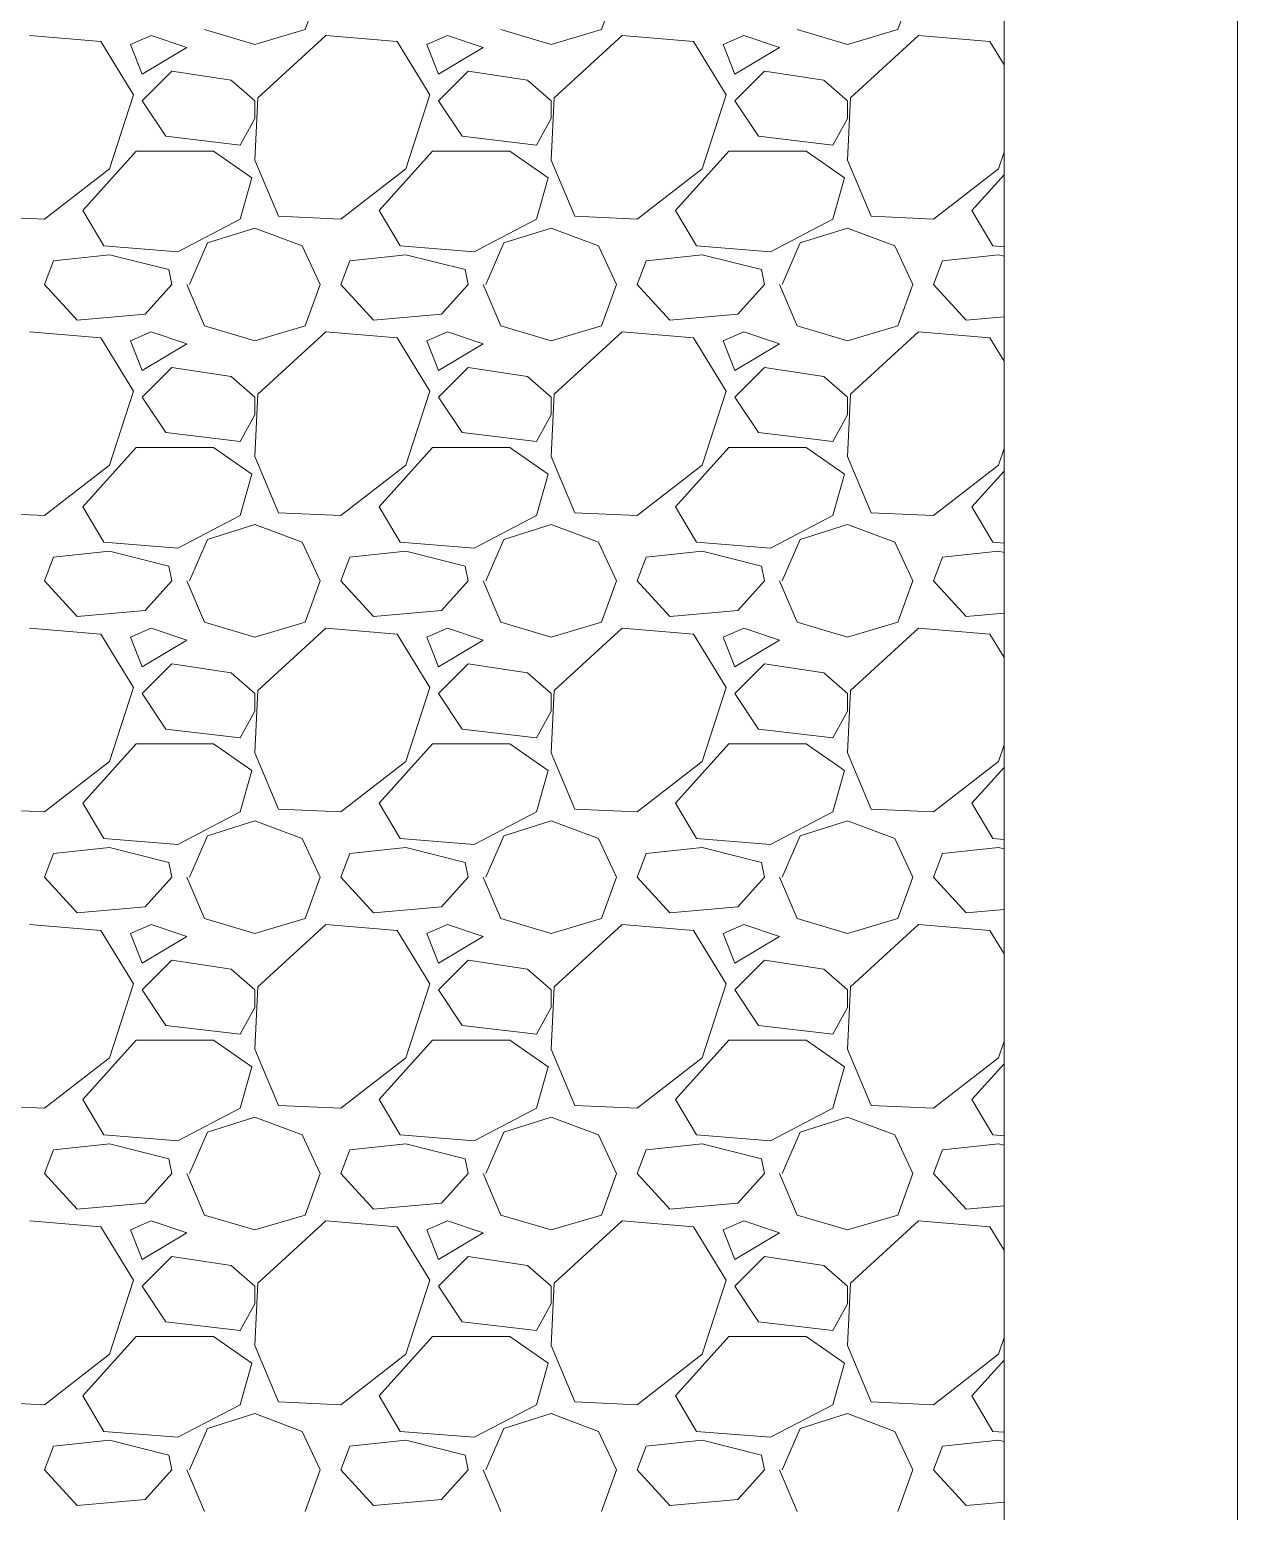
# Model space of a CAD drawing. Header units: millimetres. Extents: x 19901 to 59163, y 13732 to 30178.
# Drawn here: x 38024.1 to 38075.8, y 27140.7 to 27204.2 of the extents above; entities that cross this region are included whole.
import ezdxf

# ---------------------------------------------------------------- set-up
doc = ezdxf.new("R2010")
doc.units = ezdxf.units.MM
doc.layers.add('A-FURN', color=8, linetype='Continuous', lineweight=13)
doc.layers.add('Wall', color=255, linetype='Continuous', lineweight=20)

msp = doc.modelspace()

# ---------------------------------------------------------------- linework, layer by layer
at = {"layer": 'A-FURN', "linetype": 'Continuous'}
for p, q in [((38035.87, 27204.182), (38036.505, 27205.96)), ((38048.57, 27204.182), (38049.205, 27205.96)), ((38061.27, 27204.182), (38061.905, 27205.96)), ((38031.552, 27204.182), (38033.711, 27203.547)), ((38033.711, 27203.547), (38035.87, 27204.182)), ((38044.252, 27204.182), (38046.411, 27203.547)), ((38046.411, 27203.547), (38048.57, 27204.182)), ((38056.952, 27204.182), (38059.111, 27203.547)), ((38059.111, 27203.547), (38061.27, 27204.182)), ((38027.107, 27203.674), (38024.059, 27203.928)), ((38028.504, 27201.388), (38027.107, 27203.674)), ((38029.266, 27203.928), (38028.377, 27203.547)), ((38028.377, 27203.547), (38028.885, 27202.277)), ((38028.885, 27202.277), (38030.79, 27203.42)), ((38030.79, 27203.42), (38029.266, 27203.928)), ((38036.759, 27203.928), (38033.838, 27201.261)), ((38039.807, 27203.674), (38036.759, 27203.928)), ((38041.204, 27201.388), (38039.807, 27203.674)), ((38041.966, 27203.928), (38041.077, 27203.547)), ((38041.077, 27203.547), (38041.585, 27202.277)), ((38041.585, 27202.277), (38043.49, 27203.42)), ((38043.49, 27203.42), (38041.966, 27203.928)), ((38049.459, 27203.928), (38046.538, 27201.261)), ((38052.507, 27203.674), (38049.459, 27203.928)), ((38053.904, 27201.388), (38052.507, 27203.674)), ((38054.666, 27203.928), (38053.777, 27203.547)), ((38053.777, 27203.547), (38054.285, 27202.277)), ((38054.285, 27202.277), (38056.19, 27203.42)), ((38056.19, 27203.42), (38054.666, 27203.928)), ((38062.159, 27203.928), (38059.238, 27201.261)), ((38065.207, 27203.674), (38062.159, 27203.928)), ((38065.818, 27202.674), (38065.207, 27203.674)), ((38030.155, 27202.404), (38028.885, 27201.134)), ((38032.695, 27202.023), (38030.155, 27202.404)), ((38042.855, 27202.404), (38041.585, 27201.134)), ((38045.395, 27202.023), (38042.855, 27202.404)), ((38055.555, 27202.404), (38054.285, 27201.134)), ((38058.095, 27202.023), (38055.555, 27202.404)), ((38033.711, 27201.134), (38032.695, 27202.023)), ((38046.411, 27201.134), (38045.395, 27202.023)), ((38059.111, 27201.134), (38058.095, 27202.023)), ((38027.488, 27198.213), (38028.504, 27201.388)), ((38028.885, 27201.134), (38029.901, 27199.61)), ((38033.838, 27201.261), (38033.711, 27198.594)), ((38033.711, 27200.372), (38033.711, 27201.134)), ((38040.188, 27198.213), (38041.204, 27201.388)), ((38041.585, 27201.134), (38042.601, 27199.61)), ((38046.538, 27201.261), (38046.411, 27198.594)), ((38046.411, 27200.372), (38046.411, 27201.134)), ((38052.888, 27198.213), (38053.904, 27201.388)), ((38054.285, 27201.134), (38055.301, 27199.61)), ((38059.238, 27201.261), (38059.111, 27198.594)), ((38059.111, 27200.372), (38059.111, 27201.134)), ((38033.076, 27199.229), (38033.711, 27200.372)), ((38045.776, 27199.229), (38046.411, 27200.372)), ((38058.476, 27199.229), (38059.111, 27200.372)), ((38029.901, 27199.61), (38033.076, 27199.229)), ((38042.601, 27199.61), (38045.776, 27199.229)), ((38055.301, 27199.61), (38058.476, 27199.229)), ((38026.345, 27196.435), (38028.631, 27198.975)), ((38028.631, 27198.975), (38031.933, 27198.975)), ((38031.933, 27198.975), (38033.584, 27197.832)), ((38039.045, 27196.435), (38041.331, 27198.975)), ((38041.331, 27198.975), (38044.633, 27198.975)), ((38044.633, 27198.975), (38046.284, 27197.832)), ((38051.745, 27196.435), (38054.031, 27198.975)), ((38054.031, 27198.975), (38057.333, 27198.975)), ((38057.333, 27198.975), (38058.984, 27197.832)), ((38033.711, 27198.594), (38034.727, 27196.181)), ((38046.411, 27198.594), (38047.427, 27196.181)), ((38059.111, 27198.594), (38060.127, 27196.181)), ((38065.588, 27198.213), (38065.818, 27198.931)), ((38024.694, 27196.054), (38027.488, 27198.213)), ((38033.584, 27197.832), (38033.076, 27196.054)), ((38037.394, 27196.054), (38040.188, 27198.213)), ((38046.284, 27197.832), (38045.776, 27196.054)), ((38050.094, 27196.054), (38052.888, 27198.213)), ((38058.984, 27197.832), (38058.476, 27196.054)), ((38062.794, 27196.054), (38065.588, 27198.213)), ((38064.445, 27196.435), (38065.818, 27197.96)), ((38027.234, 27194.911), (38026.345, 27196.435)), ((38039.934, 27194.911), (38039.045, 27196.435)), ((38052.634, 27194.911), (38051.745, 27196.435)), ((38065.334, 27194.911), (38064.445, 27196.435)), ((38022.027, 27196.181), (38024.694, 27196.054)), ((38033.076, 27196.054), (38030.409, 27194.657)), ((38034.727, 27196.181), (38037.394, 27196.054)), ((38045.776, 27196.054), (38043.109, 27194.657)), ((38047.427, 27196.181), (38050.094, 27196.054)), ((38058.476, 27196.054), (38055.809, 27194.657)), ((38060.127, 27196.181), (38062.794, 27196.054)), ((38031.679, 27195.038), (38033.711, 27195.673)), ((38033.711, 27195.673), (38035.743, 27194.911)), ((38044.379, 27195.038), (38046.411, 27195.673)), ((38046.411, 27195.673), (38048.443, 27194.911)), ((38057.079, 27195.038), (38059.111, 27195.673)), ((38059.111, 27195.673), (38061.143, 27194.911)), ((38027.488, 27194.53), (38025.075, 27194.276)), ((38030.409, 27194.657), (38027.234, 27194.911)), ((38030.028, 27193.895), (38027.488, 27194.53)), ((38030.917, 27193.26), (38031.679, 27195.038)), ((38035.743, 27194.911), (38036.505, 27193.26)), ((38040.188, 27194.53), (38037.775, 27194.276)), ((38043.109, 27194.657), (38039.934, 27194.911)), ((38042.728, 27193.895), (38040.188, 27194.53)), ((38043.617, 27193.26), (38044.379, 27195.038)), ((38048.443, 27194.911), (38049.205, 27193.26)), ((38052.888, 27194.53), (38050.475, 27194.276)), ((38055.809, 27194.657), (38052.634, 27194.911)), ((38055.428, 27193.895), (38052.888, 27194.53)), ((38056.317, 27193.26), (38057.079, 27195.038)), ((38061.143, 27194.911), (38061.905, 27193.26)), ((38065.588, 27194.53), (38063.175, 27194.276)), ((38065.818, 27194.872), (38065.334, 27194.911)), ((38065.818, 27194.472), (38065.588, 27194.53)), ((38024.694, 27193.26), (38025.075, 27194.276)), ((38030.155, 27193.26), (38030.028, 27193.895)), ((38037.394, 27193.26), (38037.775, 27194.276)), ((38042.855, 27193.26), (38042.728, 27193.895)), ((38050.094, 27193.26), (38050.475, 27194.276)), ((38055.555, 27193.26), (38055.428, 27193.895)), ((38062.794, 27193.26), (38063.175, 27194.276)), ((38026.091, 27191.736), (38024.694, 27193.26)), ((38030.155, 27193.26), (38029.012, 27191.99)), ((38030.79, 27193.26), (38031.552, 27191.482)), ((38035.87, 27191.482), (38036.505, 27193.26)), ((38038.791, 27191.736), (38037.394, 27193.26)), ((38042.855, 27193.26), (38041.712, 27191.99)), ((38043.49, 27193.26), (38044.252, 27191.482)), ((38048.57, 27191.482), (38049.205, 27193.26)), ((38051.491, 27191.736), (38050.094, 27193.26)), ((38055.555, 27193.26), (38054.412, 27191.99)), ((38056.19, 27193.26), (38056.952, 27191.482)), ((38061.27, 27191.482), (38061.905, 27193.26)), ((38064.191, 27191.736), (38062.794, 27193.26)), ((38029.012, 27191.99), (38026.091, 27191.736)), ((38041.712, 27191.99), (38038.791, 27191.736)), ((38054.412, 27191.99), (38051.491, 27191.736)), ((38031.552, 27191.482), (38033.711, 27190.847)), ((38033.711, 27190.847), (38035.87, 27191.482)), ((38044.252, 27191.482), (38046.411, 27190.847)), ((38046.411, 27190.847), (38048.57, 27191.482)), ((38056.952, 27191.482), (38059.111, 27190.847)), ((38059.111, 27190.847), (38061.27, 27191.482)), ((38065.818, 27191.877), (38064.191, 27191.736)), ((38027.107, 27190.974), (38024.059, 27191.228)), ((38028.504, 27188.688), (38027.107, 27190.974)), ((38029.266, 27191.228), (38028.377, 27190.847)), ((38028.377, 27190.847), (38028.885, 27189.577)), ((38028.885, 27189.577), (38030.79, 27190.72)), ((38030.79, 27190.72), (38029.266, 27191.228)), ((38036.759, 27191.228), (38033.838, 27188.561)), ((38039.807, 27190.974), (38036.759, 27191.228)), ((38041.204, 27188.688), (38039.807, 27190.974)), ((38041.966, 27191.228), (38041.077, 27190.847)), ((38041.077, 27190.847), (38041.585, 27189.577)), ((38041.585, 27189.577), (38043.49, 27190.72)), ((38043.49, 27190.72), (38041.966, 27191.228)), ((38049.459, 27191.228), (38046.538, 27188.561)), ((38052.507, 27190.974), (38049.459, 27191.228)), ((38053.904, 27188.688), (38052.507, 27190.974)), ((38054.666, 27191.228), (38053.777, 27190.847)), ((38053.777, 27190.847), (38054.285, 27189.577)), ((38054.285, 27189.577), (38056.19, 27190.72)), ((38056.19, 27190.72), (38054.666, 27191.228)), ((38062.159, 27191.228), (38059.238, 27188.561)), ((38065.207, 27190.974), (38062.159, 27191.228)), ((38065.818, 27189.974), (38065.207, 27190.974)), ((38030.155, 27189.704), (38028.885, 27188.434)), ((38032.695, 27189.323), (38030.155, 27189.704)), ((38042.855, 27189.704), (38041.585, 27188.434)), ((38045.395, 27189.323), (38042.855, 27189.704)), ((38055.555, 27189.704), (38054.285, 27188.434)), ((38058.095, 27189.323), (38055.555, 27189.704)), ((38033.711, 27188.434), (38032.695, 27189.323)), ((38046.411, 27188.434), (38045.395, 27189.323)), ((38059.111, 27188.434), (38058.095, 27189.323)), ((38027.488, 27185.513), (38028.504, 27188.688)), ((38028.885, 27188.434), (38029.901, 27186.91)), ((38033.838, 27188.561), (38033.711, 27185.894)), ((38033.711, 27187.672), (38033.711, 27188.434)), ((38040.188, 27185.513), (38041.204, 27188.688)), ((38041.585, 27188.434), (38042.601, 27186.91)), ((38046.538, 27188.561), (38046.411, 27185.894)), ((38046.411, 27187.672), (38046.411, 27188.434)), ((38052.888, 27185.513), (38053.904, 27188.688)), ((38054.285, 27188.434), (38055.301, 27186.91)), ((38059.238, 27188.561), (38059.111, 27185.894)), ((38059.111, 27187.672), (38059.111, 27188.434)), ((38033.076, 27186.529), (38033.711, 27187.672)), ((38045.776, 27186.529), (38046.411, 27187.672)), ((38058.476, 27186.529), (38059.111, 27187.672)), ((38029.901, 27186.91), (38033.076, 27186.529)), ((38042.601, 27186.91), (38045.776, 27186.529)), ((38055.301, 27186.91), (38058.476, 27186.529)), ((38026.345, 27183.735), (38028.631, 27186.275)), ((38028.631, 27186.275), (38031.933, 27186.275)), ((38031.933, 27186.275), (38033.584, 27185.132)), ((38039.045, 27183.735), (38041.331, 27186.275)), ((38041.331, 27186.275), (38044.633, 27186.275)), ((38044.633, 27186.275), (38046.284, 27185.132)), ((38051.745, 27183.735), (38054.031, 27186.275)), ((38054.031, 27186.275), (38057.333, 27186.275)), ((38057.333, 27186.275), (38058.984, 27185.132)), ((38033.711, 27185.894), (38034.727, 27183.481)), ((38046.411, 27185.894), (38047.427, 27183.481)), ((38059.111, 27185.894), (38060.127, 27183.481)), ((38065.588, 27185.513), (38065.818, 27186.231)), ((38024.694, 27183.354), (38027.488, 27185.513)), ((38033.584, 27185.132), (38033.076, 27183.354)), ((38037.394, 27183.354), (38040.188, 27185.513)), ((38046.284, 27185.132), (38045.776, 27183.354)), ((38050.094, 27183.354), (38052.888, 27185.513)), ((38058.984, 27185.132), (38058.476, 27183.354)), ((38062.794, 27183.354), (38065.588, 27185.513)), ((38064.445, 27183.735), (38065.818, 27185.26)), ((38027.234, 27182.211), (38026.345, 27183.735)), ((38039.934, 27182.211), (38039.045, 27183.735)), ((38052.634, 27182.211), (38051.745, 27183.735)), ((38065.334, 27182.211), (38064.445, 27183.735)), ((38022.027, 27183.481), (38024.694, 27183.354)), ((38033.076, 27183.354), (38030.409, 27181.957)), ((38034.727, 27183.481), (38037.394, 27183.354)), ((38045.776, 27183.354), (38043.109, 27181.957)), ((38047.427, 27183.481), (38050.094, 27183.354)), ((38058.476, 27183.354), (38055.809, 27181.957)), ((38060.127, 27183.481), (38062.794, 27183.354)), ((38031.679, 27182.338), (38033.711, 27182.973)), ((38033.711, 27182.973), (38035.743, 27182.211)), ((38044.379, 27182.338), (38046.411, 27182.973)), ((38046.411, 27182.973), (38048.443, 27182.211)), ((38057.079, 27182.338), (38059.111, 27182.973)), ((38059.111, 27182.973), (38061.143, 27182.211)), ((38027.488, 27181.83), (38025.075, 27181.576)), ((38030.409, 27181.957), (38027.234, 27182.211)), ((38030.028, 27181.195), (38027.488, 27181.83)), ((38030.917, 27180.56), (38031.679, 27182.338)), ((38035.743, 27182.211), (38036.505, 27180.56)), ((38040.188, 27181.83), (38037.775, 27181.576)), ((38043.109, 27181.957), (38039.934, 27182.211)), ((38042.728, 27181.195), (38040.188, 27181.83)), ((38043.617, 27180.56), (38044.379, 27182.338)), ((38048.443, 27182.211), (38049.205, 27180.56)), ((38052.888, 27181.83), (38050.475, 27181.576)), ((38055.809, 27181.957), (38052.634, 27182.211)), ((38055.428, 27181.195), (38052.888, 27181.83)), ((38056.317, 27180.56), (38057.079, 27182.338)), ((38061.143, 27182.211), (38061.905, 27180.56)), ((38065.588, 27181.83), (38063.175, 27181.576)), ((38065.818, 27182.172), (38065.334, 27182.211)), ((38065.818, 27181.772), (38065.588, 27181.83)), ((38024.694, 27180.56), (38025.075, 27181.576)), ((38030.155, 27180.56), (38030.028, 27181.195)), ((38037.394, 27180.56), (38037.775, 27181.576)), ((38042.855, 27180.56), (38042.728, 27181.195)), ((38050.094, 27180.56), (38050.475, 27181.576)), ((38055.555, 27180.56), (38055.428, 27181.195)), ((38062.794, 27180.56), (38063.175, 27181.576)), ((38026.091, 27179.036), (38024.694, 27180.56)), ((38030.155, 27180.56), (38029.012, 27179.29)), ((38030.79, 27180.56), (38031.552, 27178.782)), ((38035.87, 27178.782), (38036.505, 27180.56)), ((38038.791, 27179.036), (38037.394, 27180.56)), ((38042.855, 27180.56), (38041.712, 27179.29)), ((38043.49, 27180.56), (38044.252, 27178.782)), ((38048.57, 27178.782), (38049.205, 27180.56)), ((38051.491, 27179.036), (38050.094, 27180.56)), ((38055.555, 27180.56), (38054.412, 27179.29)), ((38056.19, 27180.56), (38056.952, 27178.782)), ((38061.27, 27178.782), (38061.905, 27180.56)), ((38064.191, 27179.036), (38062.794, 27180.56)), ((38029.012, 27179.29), (38026.091, 27179.036)), ((38041.712, 27179.29), (38038.791, 27179.036)), ((38054.412, 27179.29), (38051.491, 27179.036)), ((38031.552, 27178.782), (38033.711, 27178.147)), ((38033.711, 27178.147), (38035.87, 27178.782)), ((38044.252, 27178.782), (38046.411, 27178.147)), ((38046.411, 27178.147), (38048.57, 27178.782)), ((38056.952, 27178.782), (38059.111, 27178.147)), ((38059.111, 27178.147), (38061.27, 27178.782)), ((38065.818, 27179.177), (38064.191, 27179.036)), ((38027.107, 27178.274), (38024.059, 27178.528)), ((38028.504, 27175.988), (38027.107, 27178.274)), ((38029.266, 27178.528), (38028.377, 27178.147)), ((38028.377, 27178.147), (38028.885, 27176.877)), ((38028.885, 27176.877), (38030.79, 27178.02)), ((38030.79, 27178.02), (38029.266, 27178.528)), ((38036.759, 27178.528), (38033.838, 27175.861)), ((38039.807, 27178.274), (38036.759, 27178.528)), ((38041.204, 27175.988), (38039.807, 27178.274)), ((38041.966, 27178.528), (38041.077, 27178.147)), ((38041.077, 27178.147), (38041.585, 27176.877)), ((38041.585, 27176.877), (38043.49, 27178.02)), ((38043.49, 27178.02), (38041.966, 27178.528)), ((38049.459, 27178.528), (38046.538, 27175.861)), ((38052.507, 27178.274), (38049.459, 27178.528)), ((38053.904, 27175.988), (38052.507, 27178.274)), ((38054.666, 27178.528), (38053.777, 27178.147)), ((38053.777, 27178.147), (38054.285, 27176.877)), ((38054.285, 27176.877), (38056.19, 27178.02)), ((38056.19, 27178.02), (38054.666, 27178.528)), ((38062.159, 27178.528), (38059.238, 27175.861)), ((38065.207, 27178.274), (38062.159, 27178.528)), ((38065.818, 27177.274), (38065.207, 27178.274)), ((38030.155, 27177.004), (38028.885, 27175.734)), ((38032.695, 27176.623), (38030.155, 27177.004)), ((38042.855, 27177.004), (38041.585, 27175.734)), ((38045.395, 27176.623), (38042.855, 27177.004)), ((38055.555, 27177.004), (38054.285, 27175.734)), ((38058.095, 27176.623), (38055.555, 27177.004)), ((38033.711, 27175.734), (38032.695, 27176.623)), ((38046.411, 27175.734), (38045.395, 27176.623)), ((38059.111, 27175.734), (38058.095, 27176.623)), ((38027.488, 27172.813), (38028.504, 27175.988)), ((38028.885, 27175.734), (38029.901, 27174.21)), ((38033.838, 27175.861), (38033.711, 27173.194)), ((38033.711, 27174.972), (38033.711, 27175.734)), ((38040.188, 27172.813), (38041.204, 27175.988)), ((38041.585, 27175.734), (38042.601, 27174.21)), ((38046.538, 27175.861), (38046.411, 27173.194)), ((38046.411, 27174.972), (38046.411, 27175.734)), ((38052.888, 27172.813), (38053.904, 27175.988)), ((38054.285, 27175.734), (38055.301, 27174.21)), ((38059.238, 27175.861), (38059.111, 27173.194)), ((38059.111, 27174.972), (38059.111, 27175.734)), ((38033.076, 27173.829), (38033.711, 27174.972)), ((38045.776, 27173.829), (38046.411, 27174.972)), ((38058.476, 27173.829), (38059.111, 27174.972)), ((38029.901, 27174.21), (38033.076, 27173.829)), ((38042.601, 27174.21), (38045.776, 27173.829)), ((38055.301, 27174.21), (38058.476, 27173.829)), ((38026.345, 27171.035), (38028.631, 27173.575)), ((38028.631, 27173.575), (38031.933, 27173.575)), ((38031.933, 27173.575), (38033.584, 27172.432)), ((38039.045, 27171.035), (38041.331, 27173.575)), ((38041.331, 27173.575), (38044.633, 27173.575)), ((38044.633, 27173.575), (38046.284, 27172.432)), ((38051.745, 27171.035), (38054.031, 27173.575)), ((38054.031, 27173.575), (38057.333, 27173.575)), ((38057.333, 27173.575), (38058.984, 27172.432)), ((38033.711, 27173.194), (38034.727, 27170.781)), ((38046.411, 27173.194), (38047.427, 27170.781)), ((38059.111, 27173.194), (38060.127, 27170.781)), ((38065.588, 27172.813), (38065.818, 27173.531)), ((38024.694, 27170.654), (38027.488, 27172.813)), ((38033.584, 27172.432), (38033.076, 27170.654)), ((38037.394, 27170.654), (38040.188, 27172.813)), ((38046.284, 27172.432), (38045.776, 27170.654)), ((38050.094, 27170.654), (38052.888, 27172.813)), ((38058.984, 27172.432), (38058.476, 27170.654)), ((38062.794, 27170.654), (38065.588, 27172.813)), ((38064.445, 27171.035), (38065.818, 27172.56)), ((38027.234, 27169.511), (38026.345, 27171.035)), ((38039.934, 27169.511), (38039.045, 27171.035)), ((38052.634, 27169.511), (38051.745, 27171.035)), ((38065.334, 27169.511), (38064.445, 27171.035)), ((38022.027, 27170.781), (38024.694, 27170.654)), ((38033.076, 27170.654), (38030.409, 27169.257)), ((38034.727, 27170.781), (38037.394, 27170.654)), ((38045.776, 27170.654), (38043.109, 27169.257)), ((38047.427, 27170.781), (38050.094, 27170.654)), ((38058.476, 27170.654), (38055.809, 27169.257)), ((38060.127, 27170.781), (38062.794, 27170.654)), ((38031.679, 27169.638), (38033.711, 27170.273)), ((38033.711, 27170.273), (38035.743, 27169.511)), ((38044.379, 27169.638), (38046.411, 27170.273)), ((38046.411, 27170.273), (38048.443, 27169.511)), ((38057.079, 27169.638), (38059.111, 27170.273)), ((38059.111, 27170.273), (38061.143, 27169.511)), ((38027.488, 27169.13), (38025.075, 27168.876)), ((38030.409, 27169.257), (38027.234, 27169.511)), ((38030.028, 27168.495), (38027.488, 27169.13)), ((38030.917, 27167.86), (38031.679, 27169.638)), ((38035.743, 27169.511), (38036.505, 27167.86)), ((38040.188, 27169.13), (38037.775, 27168.876)), ((38043.109, 27169.257), (38039.934, 27169.511)), ((38042.728, 27168.495), (38040.188, 27169.13)), ((38043.617, 27167.86), (38044.379, 27169.638)), ((38048.443, 27169.511), (38049.205, 27167.86)), ((38052.888, 27169.13), (38050.475, 27168.876)), ((38055.809, 27169.257), (38052.634, 27169.511)), ((38055.428, 27168.495), (38052.888, 27169.13)), ((38056.317, 27167.86), (38057.079, 27169.638)), ((38061.143, 27169.511), (38061.905, 27167.86)), ((38065.588, 27169.13), (38063.175, 27168.876)), ((38065.818, 27169.472), (38065.334, 27169.511)), ((38065.818, 27169.072), (38065.588, 27169.13)), ((38024.694, 27167.86), (38025.075, 27168.876)), ((38030.155, 27167.86), (38030.028, 27168.495)), ((38037.394, 27167.86), (38037.775, 27168.876)), ((38042.855, 27167.86), (38042.728, 27168.495)), ((38050.094, 27167.86), (38050.475, 27168.876)), ((38055.555, 27167.86), (38055.428, 27168.495)), ((38062.794, 27167.86), (38063.175, 27168.876)), ((38026.091, 27166.336), (38024.694, 27167.86)), ((38030.155, 27167.86), (38029.012, 27166.59)), ((38030.79, 27167.86), (38031.552, 27166.082)), ((38035.87, 27166.082), (38036.505, 27167.86)), ((38038.791, 27166.336), (38037.394, 27167.86)), ((38042.855, 27167.86), (38041.712, 27166.59)), ((38043.49, 27167.86), (38044.252, 27166.082)), ((38048.57, 27166.082), (38049.205, 27167.86)), ((38051.491, 27166.336), (38050.094, 27167.86)), ((38055.555, 27167.86), (38054.412, 27166.59)), ((38056.19, 27167.86), (38056.952, 27166.082)), ((38061.27, 27166.082), (38061.905, 27167.86)), ((38064.191, 27166.336), (38062.794, 27167.86)), ((38029.012, 27166.59), (38026.091, 27166.336)), ((38041.712, 27166.59), (38038.791, 27166.336)), ((38054.412, 27166.59), (38051.491, 27166.336)), ((38031.552, 27166.082), (38033.711, 27165.447)), ((38033.711, 27165.447), (38035.87, 27166.082)), ((38044.252, 27166.082), (38046.411, 27165.447)), ((38046.411, 27165.447), (38048.57, 27166.082)), ((38056.952, 27166.082), (38059.111, 27165.447)), ((38059.111, 27165.447), (38061.27, 27166.082)), ((38065.818, 27166.477), (38064.191, 27166.336)), ((38027.107, 27165.574), (38024.059, 27165.828)), ((38028.504, 27163.288), (38027.107, 27165.574)), ((38029.266, 27165.828), (38028.377, 27165.447)), ((38028.377, 27165.447), (38028.885, 27164.177)), ((38028.885, 27164.177), (38030.79, 27165.32)), ((38030.79, 27165.32), (38029.266, 27165.828)), ((38036.759, 27165.828), (38033.838, 27163.161)), ((38039.807, 27165.574), (38036.759, 27165.828)), ((38041.204, 27163.288), (38039.807, 27165.574)), ((38041.966, 27165.828), (38041.077, 27165.447)), ((38041.077, 27165.447), (38041.585, 27164.177)), ((38041.585, 27164.177), (38043.49, 27165.32)), ((38043.49, 27165.32), (38041.966, 27165.828)), ((38049.459, 27165.828), (38046.538, 27163.161)), ((38052.507, 27165.574), (38049.459, 27165.828)), ((38053.904, 27163.288), (38052.507, 27165.574)), ((38054.666, 27165.828), (38053.777, 27165.447)), ((38053.777, 27165.447), (38054.285, 27164.177)), ((38054.285, 27164.177), (38056.19, 27165.32)), ((38056.19, 27165.32), (38054.666, 27165.828)), ((38062.159, 27165.828), (38059.238, 27163.161)), ((38065.207, 27165.574), (38062.159, 27165.828)), ((38065.818, 27164.574), (38065.207, 27165.574)), ((38030.155, 27164.304), (38028.885, 27163.034)), ((38032.695, 27163.923), (38030.155, 27164.304)), ((38042.855, 27164.304), (38041.585, 27163.034)), ((38045.395, 27163.923), (38042.855, 27164.304)), ((38055.555, 27164.304), (38054.285, 27163.034)), ((38058.095, 27163.923), (38055.555, 27164.304)), ((38033.711, 27163.034), (38032.695, 27163.923)), ((38046.411, 27163.034), (38045.395, 27163.923)), ((38059.111, 27163.034), (38058.095, 27163.923)), ((38027.488, 27160.113), (38028.504, 27163.288)), ((38028.885, 27163.034), (38029.901, 27161.51)), ((38033.838, 27163.161), (38033.711, 27160.494)), ((38033.711, 27162.272), (38033.711, 27163.034)), ((38040.188, 27160.113), (38041.204, 27163.288)), ((38041.585, 27163.034), (38042.601, 27161.51)), ((38046.538, 27163.161), (38046.411, 27160.494)), ((38046.411, 27162.272), (38046.411, 27163.034)), ((38052.888, 27160.113), (38053.904, 27163.288)), ((38054.285, 27163.034), (38055.301, 27161.51)), ((38059.238, 27163.161), (38059.111, 27160.494)), ((38059.111, 27162.272), (38059.111, 27163.034)), ((38033.076, 27161.129), (38033.711, 27162.272)), ((38045.776, 27161.129), (38046.411, 27162.272)), ((38058.476, 27161.129), (38059.111, 27162.272)), ((38029.901, 27161.51), (38033.076, 27161.129)), ((38042.601, 27161.51), (38045.776, 27161.129)), ((38055.301, 27161.51), (38058.476, 27161.129)), ((38026.345, 27158.335), (38028.631, 27160.875)), ((38028.631, 27160.875), (38031.933, 27160.875)), ((38031.933, 27160.875), (38033.584, 27159.732)), ((38039.045, 27158.335), (38041.331, 27160.875)), ((38041.331, 27160.875), (38044.633, 27160.875)), ((38044.633, 27160.875), (38046.284, 27159.732)), ((38051.745, 27158.335), (38054.031, 27160.875)), ((38054.031, 27160.875), (38057.333, 27160.875)), ((38057.333, 27160.875), (38058.984, 27159.732)), ((38033.711, 27160.494), (38034.727, 27158.081)), ((38046.411, 27160.494), (38047.427, 27158.081)), ((38059.111, 27160.494), (38060.127, 27158.081)), ((38065.588, 27160.113), (38065.818, 27160.831)), ((38024.694, 27157.954), (38027.488, 27160.113)), ((38033.584, 27159.732), (38033.076, 27157.954)), ((38037.394, 27157.954), (38040.188, 27160.113)), ((38046.284, 27159.732), (38045.776, 27157.954)), ((38050.094, 27157.954), (38052.888, 27160.113)), ((38058.984, 27159.732), (38058.476, 27157.954)), ((38062.794, 27157.954), (38065.588, 27160.113)), ((38064.445, 27158.335), (38065.818, 27159.86)), ((38027.234, 27156.811), (38026.345, 27158.335)), ((38039.934, 27156.811), (38039.045, 27158.335)), ((38052.634, 27156.811), (38051.745, 27158.335)), ((38065.334, 27156.811), (38064.445, 27158.335)), ((38022.027, 27158.081), (38024.694, 27157.954)), ((38033.076, 27157.954), (38030.409, 27156.557)), ((38034.727, 27158.081), (38037.394, 27157.954)), ((38045.776, 27157.954), (38043.109, 27156.557)), ((38047.427, 27158.081), (38050.094, 27157.954)), ((38058.476, 27157.954), (38055.809, 27156.557)), ((38060.127, 27158.081), (38062.794, 27157.954)), ((38031.679, 27156.938), (38033.711, 27157.573)), ((38033.711, 27157.573), (38035.743, 27156.811)), ((38044.379, 27156.938), (38046.411, 27157.573)), ((38046.411, 27157.573), (38048.443, 27156.811)), ((38057.079, 27156.938), (38059.111, 27157.573)), ((38059.111, 27157.573), (38061.143, 27156.811)), ((38027.488, 27156.43), (38025.075, 27156.176)), ((38030.409, 27156.557), (38027.234, 27156.811)), ((38030.028, 27155.795), (38027.488, 27156.43)), ((38030.917, 27155.16), (38031.679, 27156.938)), ((38035.743, 27156.811), (38036.505, 27155.16)), ((38040.188, 27156.43), (38037.775, 27156.176)), ((38043.109, 27156.557), (38039.934, 27156.811)), ((38042.728, 27155.795), (38040.188, 27156.43)), ((38043.617, 27155.16), (38044.379, 27156.938)), ((38048.443, 27156.811), (38049.205, 27155.16)), ((38052.888, 27156.43), (38050.475, 27156.176)), ((38055.809, 27156.557), (38052.634, 27156.811)), ((38055.428, 27155.795), (38052.888, 27156.43)), ((38056.317, 27155.16), (38057.079, 27156.938)), ((38061.143, 27156.811), (38061.905, 27155.16)), ((38065.588, 27156.43), (38063.175, 27156.176)), ((38065.818, 27156.772), (38065.334, 27156.811)), ((38065.818, 27156.372), (38065.588, 27156.43)), ((38024.694, 27155.16), (38025.075, 27156.176)), ((38030.155, 27155.16), (38030.028, 27155.795)), ((38037.394, 27155.16), (38037.775, 27156.176)), ((38042.855, 27155.16), (38042.728, 27155.795)), ((38050.094, 27155.16), (38050.475, 27156.176)), ((38055.555, 27155.16), (38055.428, 27155.795)), ((38062.794, 27155.16), (38063.175, 27156.176)), ((38026.091, 27153.636), (38024.694, 27155.16)), ((38030.155, 27155.16), (38029.012, 27153.89)), ((38030.79, 27155.16), (38031.552, 27153.382)), ((38035.87, 27153.382), (38036.505, 27155.16)), ((38038.791, 27153.636), (38037.394, 27155.16)), ((38042.855, 27155.16), (38041.712, 27153.89)), ((38043.49, 27155.16), (38044.252, 27153.382)), ((38048.57, 27153.382), (38049.205, 27155.16)), ((38051.491, 27153.636), (38050.094, 27155.16)), ((38055.555, 27155.16), (38054.412, 27153.89)), ((38056.19, 27155.16), (38056.952, 27153.382)), ((38061.27, 27153.382), (38061.905, 27155.16)), ((38064.191, 27153.636), (38062.794, 27155.16)), ((38029.012, 27153.89), (38026.091, 27153.636)), ((38041.712, 27153.89), (38038.791, 27153.636)), ((38054.412, 27153.89), (38051.491, 27153.636)), ((38031.552, 27153.382), (38033.711, 27152.747)), ((38033.711, 27152.747), (38035.87, 27153.382)), ((38044.252, 27153.382), (38046.411, 27152.747)), ((38046.411, 27152.747), (38048.57, 27153.382)), ((38056.952, 27153.382), (38059.111, 27152.747)), ((38059.111, 27152.747), (38061.27, 27153.382)), ((38065.818, 27153.777), (38064.191, 27153.636)), ((38027.107, 27152.874), (38024.059, 27153.128)), ((38028.504, 27150.588), (38027.107, 27152.874)), ((38029.266, 27153.128), (38028.377, 27152.747)), ((38028.377, 27152.747), (38028.885, 27151.477)), ((38028.885, 27151.477), (38030.79, 27152.62)), ((38030.79, 27152.62), (38029.266, 27153.128)), ((38036.759, 27153.128), (38033.838, 27150.461)), ((38039.807, 27152.874), (38036.759, 27153.128)), ((38041.204, 27150.588), (38039.807, 27152.874)), ((38041.966, 27153.128), (38041.077, 27152.747)), ((38041.077, 27152.747), (38041.585, 27151.477)), ((38041.585, 27151.477), (38043.49, 27152.62)), ((38043.49, 27152.62), (38041.966, 27153.128)), ((38049.459, 27153.128), (38046.538, 27150.461)), ((38052.507, 27152.874), (38049.459, 27153.128)), ((38053.904, 27150.588), (38052.507, 27152.874)), ((38054.666, 27153.128), (38053.777, 27152.747)), ((38053.777, 27152.747), (38054.285, 27151.477)), ((38054.285, 27151.477), (38056.19, 27152.62)), ((38056.19, 27152.62), (38054.666, 27153.128)), ((38062.159, 27153.128), (38059.238, 27150.461)), ((38065.207, 27152.874), (38062.159, 27153.128)), ((38065.818, 27151.874), (38065.207, 27152.874)), ((38030.155, 27151.604), (38028.885, 27150.334)), ((38032.695, 27151.223), (38030.155, 27151.604)), ((38042.855, 27151.604), (38041.585, 27150.334)), ((38045.395, 27151.223), (38042.855, 27151.604)), ((38055.555, 27151.604), (38054.285, 27150.334)), ((38058.095, 27151.223), (38055.555, 27151.604)), ((38033.711, 27150.334), (38032.695, 27151.223)), ((38046.411, 27150.334), (38045.395, 27151.223)), ((38059.111, 27150.334), (38058.095, 27151.223)), ((38027.488, 27147.413), (38028.504, 27150.588)), ((38028.885, 27150.334), (38029.901, 27148.81)), ((38033.838, 27150.461), (38033.711, 27147.794)), ((38033.711, 27149.572), (38033.711, 27150.334)), ((38040.188, 27147.413), (38041.204, 27150.588)), ((38041.585, 27150.334), (38042.601, 27148.81)), ((38046.538, 27150.461), (38046.411, 27147.794)), ((38046.411, 27149.572), (38046.411, 27150.334)), ((38052.888, 27147.413), (38053.904, 27150.588)), ((38054.285, 27150.334), (38055.301, 27148.81)), ((38059.238, 27150.461), (38059.111, 27147.794)), ((38059.111, 27149.572), (38059.111, 27150.334)), ((38033.076, 27148.429), (38033.711, 27149.572)), ((38045.776, 27148.429), (38046.411, 27149.572)), ((38058.476, 27148.429), (38059.111, 27149.572)), ((38029.901, 27148.81), (38033.076, 27148.429)), ((38042.601, 27148.81), (38045.776, 27148.429)), ((38055.301, 27148.81), (38058.476, 27148.429)), ((38026.345, 27145.635), (38028.631, 27148.175)), ((38028.631, 27148.175), (38031.933, 27148.175)), ((38031.933, 27148.175), (38033.584, 27147.032)), ((38039.045, 27145.635), (38041.331, 27148.175)), ((38041.331, 27148.175), (38044.633, 27148.175)), ((38044.633, 27148.175), (38046.284, 27147.032)), ((38051.745, 27145.635), (38054.031, 27148.175)), ((38054.031, 27148.175), (38057.333, 27148.175)), ((38057.333, 27148.175), (38058.984, 27147.032)), ((38033.711, 27147.794), (38034.727, 27145.381)), ((38046.411, 27147.794), (38047.427, 27145.381)), ((38059.111, 27147.794), (38060.127, 27145.381)), ((38065.588, 27147.413), (38065.818, 27148.131)), ((38024.694, 27145.254), (38027.488, 27147.413)), ((38033.584, 27147.032), (38033.076, 27145.254)), ((38037.394, 27145.254), (38040.188, 27147.413)), ((38046.284, 27147.032), (38045.776, 27145.254)), ((38050.094, 27145.254), (38052.888, 27147.413)), ((38058.984, 27147.032), (38058.476, 27145.254)), ((38062.794, 27145.254), (38065.588, 27147.413)), ((38064.445, 27145.635), (38065.818, 27147.16)), ((38027.234, 27144.111), (38026.345, 27145.635)), ((38039.934, 27144.111), (38039.045, 27145.635)), ((38052.634, 27144.111), (38051.745, 27145.635)), ((38065.334, 27144.111), (38064.445, 27145.635)), ((38022.027, 27145.381), (38024.694, 27145.254)), ((38033.076, 27145.254), (38030.409, 27143.857)), ((38034.727, 27145.381), (38037.394, 27145.254)), ((38045.776, 27145.254), (38043.109, 27143.857)), ((38047.427, 27145.381), (38050.094, 27145.254)), ((38058.476, 27145.254), (38055.809, 27143.857)), ((38060.127, 27145.381), (38062.794, 27145.254)), ((38031.679, 27144.238), (38033.711, 27144.873)), ((38033.711, 27144.873), (38035.743, 27144.111)), ((38044.379, 27144.238), (38046.411, 27144.873)), ((38046.411, 27144.873), (38048.443, 27144.111)), ((38057.079, 27144.238), (38059.111, 27144.873)), ((38059.111, 27144.873), (38061.143, 27144.111)), ((38027.488, 27143.73), (38025.075, 27143.476)), ((38030.409, 27143.857), (38027.234, 27144.111)), ((38030.028, 27143.095), (38027.488, 27143.73)), ((38030.917, 27142.46), (38031.679, 27144.238)), ((38035.743, 27144.111), (38036.505, 27142.46)), ((38040.188, 27143.73), (38037.775, 27143.476)), ((38043.109, 27143.857), (38039.934, 27144.111)), ((38042.728, 27143.095), (38040.188, 27143.73)), ((38043.617, 27142.46), (38044.379, 27144.238)), ((38048.443, 27144.111), (38049.205, 27142.46)), ((38052.888, 27143.73), (38050.475, 27143.476)), ((38055.809, 27143.857), (38052.634, 27144.111)), ((38055.428, 27143.095), (38052.888, 27143.73)), ((38056.317, 27142.46), (38057.079, 27144.238)), ((38061.143, 27144.111), (38061.905, 27142.46)), ((38065.588, 27143.73), (38063.175, 27143.476)), ((38065.818, 27144.072), (38065.334, 27144.111)), ((38065.818, 27143.672), (38065.588, 27143.73)), ((38024.694, 27142.46), (38025.075, 27143.476)), ((38030.155, 27142.46), (38030.028, 27143.095)), ((38037.394, 27142.46), (38037.775, 27143.476)), ((38042.855, 27142.46), (38042.728, 27143.095)), ((38050.094, 27142.46), (38050.475, 27143.476)), ((38055.555, 27142.46), (38055.428, 27143.095)), ((38062.794, 27142.46), (38063.175, 27143.476)), ((38026.091, 27140.936), (38024.694, 27142.46)), ((38030.155, 27142.46), (38029.012, 27141.19)), ((38030.79, 27142.46), (38031.552, 27140.682)), ((38035.87, 27140.682), (38036.505, 27142.46)), ((38038.791, 27140.936), (38037.394, 27142.46)), ((38042.855, 27142.46), (38041.712, 27141.19)), ((38043.49, 27142.46), (38044.252, 27140.682)), ((38048.57, 27140.682), (38049.205, 27142.46)), ((38051.491, 27140.936), (38050.094, 27142.46)), ((38055.555, 27142.46), (38054.412, 27141.19)), ((38056.19, 27142.46), (38056.952, 27140.682)), ((38061.27, 27140.682), (38061.905, 27142.46)), ((38064.191, 27140.936), (38062.794, 27142.46)), ((38029.012, 27141.19), (38026.091, 27140.936)), ((38041.712, 27141.19), (38038.791, 27140.936)), ((38054.412, 27141.19), (38051.491, 27140.936)), ((38065.818, 27141.077), (38064.191, 27140.936))]:
    msp.add_line(p, q, dxfattribs=at)
at = {"layer": 'Wall'}
for p, q in [((38065.818, 26856.174), (38065.818, 27266.174)), ((38075.818, 26866.174), (38075.818, 27266.174))]:
    msp.add_line(p, q, dxfattribs=at)

doc.saveas('drawing.dxf')
